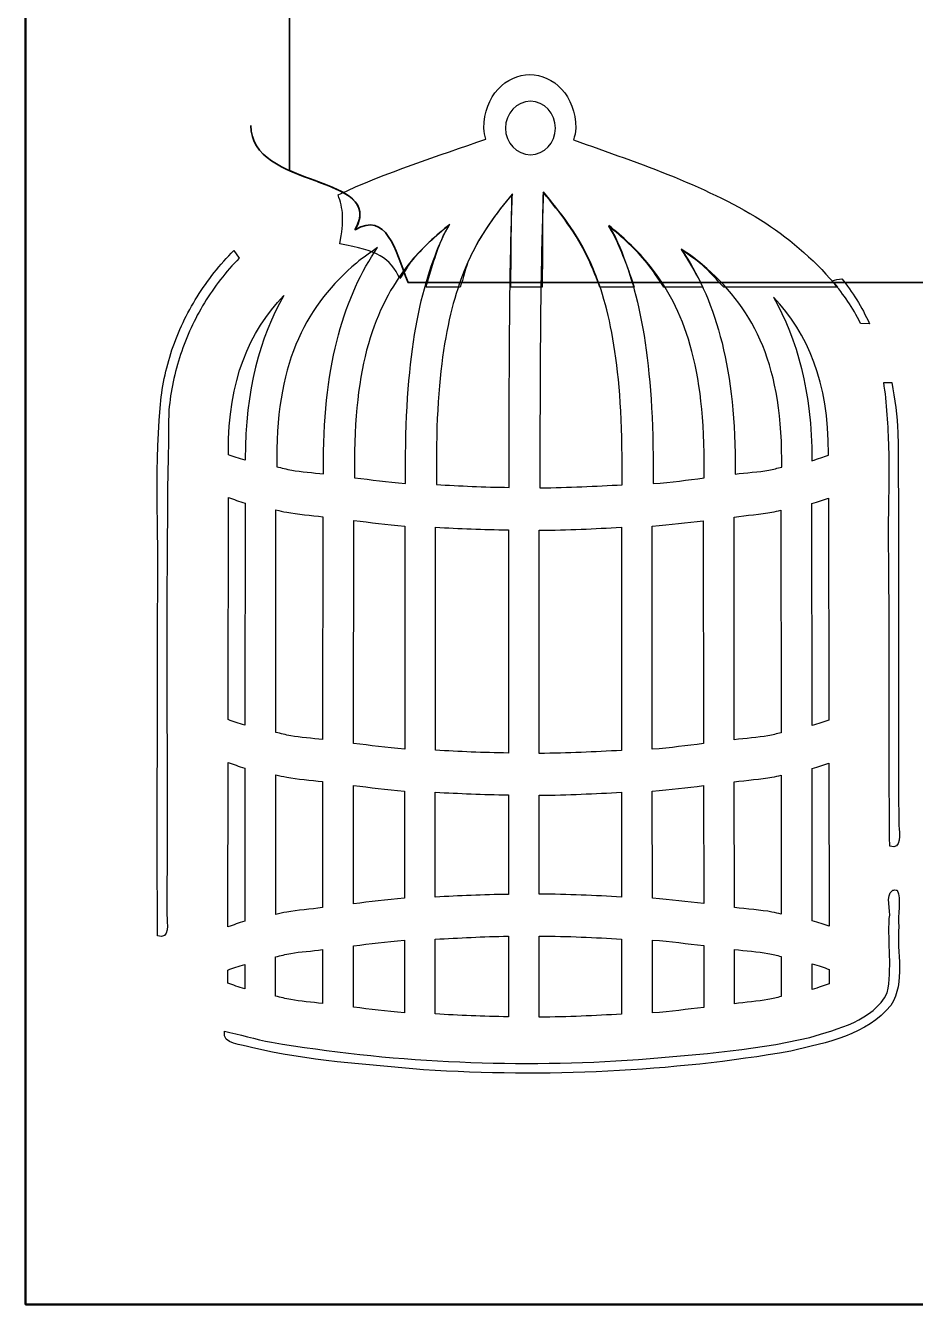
# Model space of a CAD drawing. Header units: millimetres. Extents: x -105 to 761, y -148 to 199.
# Drawn here: x 320 to 369, y -2.5 to 68 of the extents above; entities that cross this region are included whole.
import ezdxf

# ---------------------------------------------------------------- set-up
doc = ezdxf.new("R2010")
doc.units = ezdxf.units.MM
doc.header["$MEASUREMENT"] = 0
doc.layers.add('Capa 1', color=7, linetype='Continuous')

msp = doc.modelspace()

# ---------------------------------------------------------------- linework, layer by layer
at = {"layer": 'Capa 1', "color": 136, "lineweight": 50}
msp.add_open_spline([(319.9888, 198.5226), (319.9888, 198.5226), (470.6529, 198.5226), (470.6529, 198.5226), (470.6529, 198.5226), (470.6529, 198.5226), (470.6529, -2.5342), (470.6529, -2.5342), (470.6529, -2.5342), (470.6529, -2.5342), (319.9888, -2.5342), (319.9888, -2.5342), (319.9888, -2.5342), (319.9888, -2.5342), (319.9888, 198.5226), (319.9888, 198.5226)], degree=3, knots=[0, 0, 0, 0, 0.2, 0.2, 0.2, 0.2, 0.4, 0.4, 0.4, 0.4, 0.6, 0.6, 0.6, 0.6, 1, 1, 1, 1], dxfattribs=at)
at = {"layer": 'Capa 1', "color": 7, "lineweight": 35}
msp.add_open_spline([(341.0883, 183.2727), (340.3473, 181.3624), (339.8817, 179.3547), (338.1566, 180.3512), (338.1566, 180.3512), (339.2964, 178.3765), (336.6043, 178.023), (334.53, 177.088), (334.53, 177.088), (334.53, 177.088), (334.5303, 59.9769), (334.5303, 59.9769), (334.5303, 59.9769), (336.6044, 59.042), (339.296, 58.6881), (338.1566, 56.7136), (338.1566, 56.7136), (339.8782, 57.7078), (340.3403, 55.7096), (341.0776, 53.8032), (341.0776, 53.8032), (341.0776, 53.8032), (424.9611, 53.8033), (424.9611, 53.8033), (424.9611, 53.8033), (425.7163, 55.7305), (426.1746, 57.7864), (427.9173, 56.7796), (427.9173, 56.7796), (426.7779, 58.7542), (429.4696, 59.1083), (431.5439, 60.0428), (431.5439, 60.0428), (431.5439, 60.0428), (431.544, 177.088), (431.544, 177.088), (431.544, 177.088), (429.4696, 178.023), (426.7778, 178.3765), (427.9173, 180.3512), (427.9173, 180.3512), (426.1926, 179.3546), (425.7266, 181.3624), (424.9858, 183.2726), (424.9858, 183.2726), (424.9858, 183.2726), (341.0883, 183.2727), (341.0883, 183.2727)], degree=3, knots=[0, 0, 0, 0, 0.0769231, 0.0769231, 0.0769231, 0.0769231, 0.1538462, 0.1538462, 0.1538462, 0.1538462, 0.2307692, 0.2307692, 0.2307692, 0.2307692, 0.3076923, 0.3076923, 0.3076923, 0.3076923, 0.3846154, 0.3846154, 0.3846154, 0.3846154, 0.4615385, 0.4615385, 0.4615385, 0.4615385, 0.5384615, 0.5384615, 0.5384615, 0.5384615, 0.6153846, 0.6153846, 0.6153846, 0.6153846, 0.6923077, 0.6923077, 0.6923077, 0.6923077, 0.7692308, 0.7692308, 0.7692308, 0.7692308, 0.8461538, 0.8461538, 0.8461538, 0.8461538, 1, 1, 1, 1], dxfattribs=at)
at = {"layer": 'Capa 1', "color": 136}
for points, knots in [([(347.7875, 65.2701), (346.4965, 65.2701), (345.2509, 64.0987), (345.2509, 62.3154), (345.2509, 62.3154), (345.2511, 62.0921), (345.325, 61.9115), (345.3638, 61.709), (345.3638, 61.709), (342.7286, 60.7731), (339.8711, 59.8915), (337.2146, 58.6338), (337.2146, 58.6338), (337.5005, 57.9178), (337.5603, 57.1902), (337.3099, 55.9375), (337.3099, 55.9375), (339.3666, 55.5714), (340.0827, 55.1664), (340.6225, 54.0181), (340.6225, 54.0181), (340.7533, 54.192), (341.1023, 54.7991), (341.2293, 54.9512), (341.2293, 54.9512), (341.8574, 55.7164), (342.5945, 56.3612), (343.3565, 56.9796), (343.3565, 56.9796), (343.2366, 56.7521), (343.106, 56.5634), (342.9931, 56.3182), (342.9931, 56.3182), (342.6476, 55.5746), (342.3405, 54.4767), (342.0653, 53.5408), (342.0653, 53.5408), (342.0653, 53.5408), (343.9493, 53.5408), (343.9493, 53.5408), (343.9493, 53.5408), (344.1152, 53.998), (344.2561, 54.6933), (344.436, 55.0834), (344.436, 55.0834), (345.1031, 56.5176), (345.9247, 57.6026), (346.8067, 58.6663), (346.8067, 58.6663), (346.7608, 57.3717), (346.7679, 55.6504), (346.7361, 53.5408), (346.7361, 53.5408), (346.7361, 53.5408), (348.465, 53.5408), (348.465, 53.5408), (348.465, 53.5408), (348.5003, 55.7347), (348.4683, 57.4435), (348.5141, 58.7767), (348.5141, 58.7767), (349.4564, 57.6527), (350.3486, 56.5316), (351.0506, 55.0171), (351.0506, 55.0171), (351.2237, 54.646), (351.4986, 53.9722), (351.6538, 53.5408), (351.6538, 53.5408), (351.6538, 53.5408), (353.5378, 53.5408), (353.5378, 53.5408), (353.5378, 53.5408), (353.2696, 54.4496), (352.8321, 55.5262), (352.4935, 56.2518), (352.4935, 56.2518), (352.3774, 56.5031), (352.243, 56.6921), (352.1195, 56.9246), (352.1195, 56.9246), (352.8886, 56.3027), (353.6153, 55.6444), (354.2468, 54.8739), (354.2468, 54.8739), (354.5221, 54.5409), (354.9276, 53.9136), (355.1781, 53.5408), (355.1781, 53.5408), (355.1781, 53.5408), (357.3304, 53.5408), (357.3304, 53.5408), (357.3304, 53.5408), (357.0093, 54.1942), (356.4975, 55.0732), (356.1236, 55.6236), (356.1236, 55.6236), (356.5116, 55.3456), (356.9243, 55.081), (357.2806, 54.7748), (357.2806, 54.7748), (357.6372, 54.4675), (358.1626, 53.8762), (358.4872, 53.5408), (358.4872, 53.5408), (358.4872, 53.5408), (364.742, 53.5408), (364.742, 53.5408), (364.742, 53.5408), (363.6907, 54.8433), (362.1878, 56.1682), (360.7979, 57.0678), (360.7979, 57.0678), (357.7042, 59.0688), (353.9257, 60.3441), (350.2004, 61.6649), (350.2004, 61.6649), (350.2466, 61.8823), (350.3238, 62.0734), (350.3238, 62.3154), (350.3238, 62.3154), (350.3239, 64.0987), (349.0786, 65.2699), (347.7875, 65.2701)], [0, 0, 0, 0, 0.03125, 0.03125, 0.03125, 0.03125, 0.0625, 0.0625, 0.0625, 0.0625, 0.09375, 0.09375, 0.09375, 0.09375, 0.125, 0.125, 0.125, 0.125, 0.15625, 0.15625, 0.15625, 0.15625, 0.1875, 0.1875, 0.1875, 0.1875, 0.21875, 0.21875, 0.21875, 0.21875, 0.25, 0.25, 0.25, 0.25, 0.28125, 0.28125, 0.28125, 0.28125, 0.3125, 0.3125, 0.3125, 0.3125, 0.34375, 0.34375, 0.34375, 0.34375, 0.375, 0.375, 0.375, 0.375, 0.40625, 0.40625, 0.40625, 0.40625, 0.4375, 0.4375, 0.4375, 0.4375, 0.46875, 0.46875, 0.46875, 0.46875, 0.5, 0.5, 0.5, 0.5, 0.53125, 0.53125, 0.53125, 0.53125, 0.5625, 0.5625, 0.5625, 0.5625, 0.59375, 0.59375, 0.59375, 0.59375, 0.625, 0.625, 0.625, 0.625, 0.65625, 0.65625, 0.65625, 0.65625, 0.6875, 0.6875, 0.6875, 0.6875, 0.71875, 0.71875, 0.71875, 0.71875, 0.75, 0.75, 0.75, 0.75, 0.78125, 0.78125, 0.78125, 0.78125, 0.8125, 0.8125, 0.8125, 0.8125, 0.84375, 0.84375, 0.84375, 0.84375, 0.875, 0.875, 0.875, 0.875, 0.90625, 0.90625, 0.90625, 0.90625, 0.9375, 0.9375, 0.9375, 0.9375, 1, 1, 1, 1]), ([(347.8193, 63.7925), (348.5813, 63.7925), (349.1985, 63.1282), (349.1985, 62.3154), (349.1985, 62.3154), (349.1988, 61.5023), (348.5812, 60.8492), (347.8192, 60.8492), (347.8192, 60.8492), (347.0608, 60.8493), (346.4433, 61.5022), (346.4433, 62.3154), (346.4433, 62.3154), (346.4433, 63.1283), (347.0607, 63.7925), (347.8193, 63.7925)], [0, 0, 0, 0, 0.2, 0.2, 0.2, 0.2, 0.4, 0.4, 0.4, 0.4, 0.6, 0.6, 0.6, 0.6, 1, 1, 1, 1])]:
    msp.add_open_spline(points, degree=3, knots=knots, dxfattribs=at)
at = {"layer": 'Capa 1', "color": 7, "lineweight": 35}
msp.add_open_spline([(332.4066, 62.4651), (332.4066, 58.9351), (339.9275, 59.793), (338.153, 56.7193)], degree=3, dxfattribs=at)
at = {"layer": 'Capa 1', "color": 7}
for points, knots in [([(346.8243, 58.6925), (346.7259, 55.9849), (346.6479, 52.7918), (346.6479, 43.6884), (346.6479, 43.6884), (346.6479, 43.6884), (346.6481, 42.5087), (346.6481, 42.5087), (346.6481, 42.5087), (345.2475, 42.5254), (343.9315, 42.5933), (342.6333, 42.6632), (342.6333, 42.6632), (342.6333, 42.6632), (342.6333, 43.7548), (342.6333, 43.7548), (342.6333, 43.7548), (342.6333, 49.5858), (343.4023, 52.8451), (344.4536, 55.1096), (344.4536, 55.1096), (345.1205, 56.5437), (345.9423, 57.6291), (346.8243, 58.6925)], [0, 0, 0, 0, 0.1428571, 0.1428571, 0.1428571, 0.1428571, 0.2857143, 0.2857143, 0.2857143, 0.2857143, 0.4285714, 0.4285714, 0.4285714, 0.4285714, 0.5714286, 0.5714286, 0.5714286, 0.5714286, 0.7142857, 0.7142857, 0.7142857, 0.7142857, 1, 1, 1, 1]), ([(348.5321, 58.8028), (349.4703, 57.6792), (350.3662, 56.5577), (351.0682, 55.0436), (351.0682, 55.0436), (352.1198, 52.7791), (352.8745, 49.5194), (352.8745, 43.6884), (352.8745, 43.6884), (352.8745, 43.6884), (352.8747, 42.6524), (352.8747, 42.6524), (352.8747, 42.6524), (351.4034, 42.5747), (349.9429, 42.4953), (348.3448, 42.4868), (348.3448, 42.4868), (348.3448, 42.4868), (348.3451, 43.6884), (348.3451, 43.6884), (348.3451, 43.6884), (348.3451, 52.995), (348.433, 56.0797), (348.5321, 58.8028)], [0, 0, 0, 0, 0.1428571, 0.1428571, 0.1428571, 0.1428571, 0.2857143, 0.2857143, 0.2857143, 0.2857143, 0.4285714, 0.4285714, 0.4285714, 0.4285714, 0.5714286, 0.5714286, 0.5714286, 0.5714286, 0.7142857, 0.7142857, 0.7142857, 0.7142857, 1, 1, 1, 1]), ([(343.3743, 57.0057), (343.2544, 56.7786), (343.1236, 56.5898), (343.0073, 56.3443), (343.0073, 56.3443), (341.7586, 53.6506), (340.9365, 49.8627), (340.9365, 43.7547), (340.9365, 43.7547), (340.9365, 43.7547), (340.9367, 42.7292), (340.9367, 42.7292), (340.9367, 42.7292), (339.8925, 42.8051), (339.0632, 42.9306), (338.1248, 43.0379), (338.1248, 43.0379), (338.1248, 43.0379), (338.1252, 43.9752), (338.1252, 43.9752), (338.1252, 43.9752), (338.1252, 49.6437), (339.3807, 52.7082), (341.2434, 54.9773), (341.2434, 54.9773), (341.8749, 55.7429), (342.6086, 56.3877), (343.3743, 57.0057)], [0, 0, 0, 0, 0.125, 0.125, 0.125, 0.125, 0.25, 0.25, 0.25, 0.25, 0.375, 0.375, 0.375, 0.375, 0.5, 0.5, 0.5, 0.5, 0.625, 0.625, 0.625, 0.625, 0.75, 0.75, 0.75, 0.75, 1, 1, 1, 1]), ([(352.1373, 56.9508), (352.9064, 56.3288), (353.6329, 55.6708), (354.2644, 54.9), (354.2644, 54.9), (356.1306, 52.6314), (357.3971, 49.5664), (357.3971, 43.8979), (357.3971, 43.8979), (357.3971, 43.8979), (357.3974, 43.027), (357.3974, 43.027), (357.3974, 43.027), (356.4553, 42.9211), (355.6297, 42.793), (354.5854, 42.7182), (354.5854, 42.7182), (354.5854, 42.7182), (354.5856, 43.6884), (354.5856, 43.6884), (354.5856, 43.6884), (354.5856, 49.7964), (353.7635, 53.5845), (352.5111, 56.2783), (352.5111, 56.2783), (352.3948, 56.5295), (352.2606, 56.7186), (352.1373, 56.9508)], [0, 0, 0, 0, 0.125, 0.125, 0.125, 0.125, 0.25, 0.25, 0.25, 0.25, 0.375, 0.375, 0.375, 0.375, 0.5, 0.5, 0.5, 0.5, 0.625, 0.625, 0.625, 0.625, 0.75, 0.75, 0.75, 0.75, 1, 1, 1, 1]), ([(339.3916, 55.727), (337.6101, 53.1172), (336.4173, 49.4316), (336.4173, 43.9752), (336.4173, 43.9752), (336.4173, 43.9752), (336.4174, 43.2475), (336.4174, 43.2475), (336.4174, 43.2475), (335.8638, 43.3275), (335.1615, 43.3663), (334.6641, 43.4569), (334.6641, 43.4569), (334.3573, 43.5124), (334.1208, 43.5847), (333.835, 43.6443), (333.835, 43.6443), (333.835, 43.6443), (333.8354, 44.1294), (333.8354, 44.1294), (333.8354, 44.1294), (333.8354, 49.625), (335.5566, 52.5875), (338.2236, 54.8781), (338.2236, 54.8781), (338.5872, 55.1886), (338.9962, 55.4458), (339.3916, 55.727)], [0, 0, 0, 0, 0.125, 0.125, 0.125, 0.125, 0.25, 0.25, 0.25, 0.25, 0.375, 0.375, 0.375, 0.375, 0.5, 0.5, 0.5, 0.5, 0.625, 0.625, 0.625, 0.625, 0.75, 0.75, 0.75, 0.75, 1, 1, 1, 1]), ([(331.4716, 55.5668), (330.706, 54.7952), (330.025, 53.9394), (329.45, 53.019), (329.45, 53.019), (328.8752, 52.0987), (328.4058, 51.1136), (328.0601, 50.0839), (328.0601, 50.0839), (327.7144, 49.0545), (327.4886, 47.9803), (327.411, 46.8814), (327.411, 46.8814), (327.0726, 43.197), (327.3651, 39.4924), (327.2628, 35.7999), (327.2628, 35.7999), (327.2734, 29.8034), (327.2205, 23.7483), (327.2663, 17.7885), (327.2663, 17.7885), (327.9684, 17.5264), (327.7884, 18.542), (327.7743, 18.9241), (327.7743, 18.9241), (327.8346, 28.2039), (327.6896, 37.4925), (327.8943, 46.7713), (327.8943, 46.7713), (327.9862, 47.8181), (328.2047, 48.8492), (328.5328, 49.8412), (328.5328, 49.8412), (328.8609, 50.8335), (329.3019, 51.7867), (329.8451, 52.6779), (329.8451, 52.6779), (330.3885, 53.5694), (331.0305, 54.398), (331.7642, 55.1417), (331.7642, 55.1417), (331.7642, 55.1417), (331.4716, 55.5668), (331.4716, 55.5668)], [0, 0, 0, 0, 0.0833333, 0.0833333, 0.0833333, 0.0833333, 0.1666667, 0.1666667, 0.1666667, 0.1666667, 0.25, 0.25, 0.25, 0.25, 0.3333333, 0.3333333, 0.3333333, 0.3333333, 0.4166667, 0.4166667, 0.4166667, 0.4166667, 0.5, 0.5, 0.5, 0.5, 0.5833333, 0.5833333, 0.5833333, 0.5833333, 0.6666667, 0.6666667, 0.6666667, 0.6666667, 0.75, 0.75, 0.75, 0.75, 0.8333333, 0.8333333, 0.8333333, 0.8333333, 1, 1, 1, 1]), ([(356.1378, 55.6497), (356.5295, 55.3717), (356.9385, 55.1071), (357.2948, 54.8009), (357.2948, 54.8009), (359.9656, 52.5103), (361.6727, 49.559), (361.6727, 44.0634), (361.6727, 44.0634), (361.6727, 44.0634), (361.673, 43.6224), (361.673, 43.6224), (361.673, 43.6224), (361.4226, 43.5699), (361.2247, 43.5056), (360.9566, 43.4569), (360.9566, 43.4569), (360.4312, 43.3614), (359.6901, 43.3201), (359.1045, 43.2365), (359.1045, 43.2365), (359.1045, 43.2365), (359.1048, 43.8979), (359.1048, 43.8979), (359.1048, 43.8979), (359.1048, 49.3399), (357.9121, 53.0412), (356.1378, 55.6497)], [0, 0, 0, 0, 0.125, 0.125, 0.125, 0.125, 0.25, 0.25, 0.25, 0.25, 0.375, 0.375, 0.375, 0.375, 0.5, 0.5, 0.5, 0.5, 0.625, 0.625, 0.625, 0.625, 0.75, 0.75, 0.75, 0.75, 1, 1, 1, 1]), ([(366.5129, 51.5317), (366.0862, 52.4691), (365.5604, 53.3033), (364.9923, 54.0089), (364.9923, 54.0089), (364.8198, 53.9638), (364.6078, 53.9726), (364.4596, 53.8985), (364.4596, 53.8985), (364.4596, 53.8985), (364.4598, 53.8985), (364.4598, 53.8985), (364.4598, 53.8985), (365.1337, 53.0508), (365.5709, 52.4958), (366.019, 51.5359), (366.019, 51.5359), (366.019, 51.5359), (366.5129, 51.5317), (366.5129, 51.5317)], [0, 0, 0, 0, 0.1666667, 0.1666667, 0.1666667, 0.1666667, 0.3333333, 0.3333333, 0.3333333, 0.3333333, 0.5, 0.5, 0.5, 0.5, 0.6666667, 0.6666667, 0.6666667, 0.6666667, 1, 1, 1, 1]), ([(334.2231, 53.0875), (332.3042, 51.0653), (331.168, 48.4452), (331.168, 44.4444), (331.168, 44.4444), (331.168, 44.4444), (331.1684, 44.3121), (331.1684, 44.3121), (331.1684, 44.3121), (331.447, 44.2084), (331.7466, 44.1032), (332.0958, 44.0034), (332.0958, 44.0034), (332.0958, 44.0034), (332.0959, 44.0916), (332.0959, 44.0916), (332.0959, 44.0916), (332.0959, 47.8621), (332.9143, 50.7894), (334.2231, 53.0875)], [0, 0, 0, 0, 0.1666667, 0.1666667, 0.1666667, 0.1666667, 0.3333333, 0.3333333, 0.3333333, 0.3333333, 0.5, 0.5, 0.5, 0.5, 0.6666667, 0.6666667, 0.6666667, 0.6666667, 1, 1, 1, 1]), ([(361.2213, 52.988), (363.1299, 50.9687), (364.2515, 48.3574), (364.2515, 44.3671), (364.2515, 44.3671), (364.2515, 44.3671), (364.2519, 44.2899), (364.2519, 44.2899), (364.2519, 44.2899), (363.9697, 44.1866), (363.6906, 44.0807), (363.3378, 43.9812), (363.3378, 43.9812), (363.3378, 43.9812), (363.3379, 44.0253), (363.3379, 44.0253), (363.3379, 44.0253), (363.3379, 47.7824), (362.5229, 50.6935), (361.2213, 52.988)], [0, 0, 0, 0, 0.1666667, 0.1666667, 0.1666667, 0.1666667, 0.3333333, 0.3333333, 0.3333333, 0.3333333, 0.5, 0.5, 0.5, 0.5, 0.6666667, 0.6666667, 0.6666667, 0.6666667, 1, 1, 1, 1]), ([(367.2963, 48.2826), (367.4725, 47.2391), (367.5535, 45.8033), (367.5818, 44.734), (367.5818, 44.734), (367.6456, 42.5952), (367.5112, 40.4273), (367.5818, 38.3198), (367.5818, 38.3198), (367.6067, 33.1297), (367.5677, 27.8808), (367.6276, 22.7274), (367.6276, 22.7274), (368.3262, 22.4692), (368.1568, 23.4732), (368.1215, 23.863), (368.1215, 23.863), (368.1111, 31.0836), (368.1392, 38.3082), (368.0827, 45.5285), (368.0827, 45.5285), (368.023, 46.4465), (367.9204, 47.3795), (367.744, 48.2928), (367.744, 48.2928), (367.744, 48.2928), (367.2963, 48.2826), (367.2963, 48.2826)], [0, 0, 0, 0, 0.125, 0.125, 0.125, 0.125, 0.25, 0.25, 0.25, 0.25, 0.375, 0.375, 0.375, 0.375, 0.5, 0.5, 0.5, 0.5, 0.625, 0.625, 0.625, 0.625, 0.75, 0.75, 0.75, 0.75, 1, 1, 1, 1]), ([(331.1684, 41.9528), (331.1684, 41.9528), (331.1577, 29.7047), (331.1577, 29.7047), (331.1577, 29.7047), (331.4363, 29.6002), (331.736, 29.4968), (332.0817, 29.3959), (332.0817, 29.3959), (332.0817, 29.3959), (332.0959, 41.6441), (332.0959, 41.6441), (332.0959, 41.6441), (331.7466, 41.7372), (331.4749, 41.8511), (331.1684, 41.9528)], [0, 0, 0, 0, 0.2, 0.2, 0.2, 0.2, 0.4, 0.4, 0.4, 0.4, 0.6, 0.6, 0.6, 0.6, 1, 1, 1, 1]), ([(364.2519, 41.9196), (363.9483, 41.8212), (363.68, 41.7121), (363.3378, 41.6222), (363.3378, 41.6222), (363.3378, 41.6222), (363.3486, 29.385), (363.3486, 29.385), (363.3486, 29.385), (363.6978, 29.4845), (363.9799, 29.5794), (364.2621, 29.6827), (364.2621, 29.6827), (364.2621, 29.6827), (364.2519, 41.9196), (364.2519, 41.9196)], [0, 0, 0, 0, 0.2, 0.2, 0.2, 0.2, 0.4, 0.4, 0.4, 0.4, 0.6, 0.6, 0.6, 0.6, 1, 1, 1, 1]), ([(333.7929, 41.2694), (333.7929, 41.2694), (333.7822, 28.9991), (333.7822, 28.9991), (333.7822, 28.9991), (334.0679, 28.9387), (334.3113, 28.8678), (334.6182, 28.8117), (334.6182, 28.8117), (335.1121, 28.7214), (335.8106, 28.6819), (336.3609, 28.6022), (336.3609, 28.6022), (336.3609, 28.6022), (336.3718, 40.8835), (336.3718, 40.8835), (336.3718, 40.8835), (335.7404, 40.9728), (334.9569, 41.0337), (334.3889, 41.1371), (334.3889, 41.1371), (334.1703, 41.1767), (334.0008, 41.2274), (333.7929, 41.2694)], [0, 0, 0, 0, 0.1428571, 0.1428571, 0.1428571, 0.1428571, 0.2857143, 0.2857143, 0.2857143, 0.2857143, 0.4285714, 0.4285714, 0.4285714, 0.4285714, 0.5714286, 0.5714286, 0.5714286, 0.5714286, 0.7142857, 0.7142857, 0.7142857, 0.7142857, 1, 1, 1, 1]), ([(361.6269, 41.2472), (361.4543, 41.2123), (361.3129, 41.1699), (361.133, 41.1371), (361.133, 41.1371), (360.5371, 41.0284), (359.7254, 40.9653), (359.0587, 40.8725), (359.0587, 40.8725), (359.0587, 40.8725), (359.0588, 28.5913), (359.0588, 28.5913), (359.0588, 28.5913), (359.6446, 28.6745), (360.3886, 28.7168), (360.9107, 28.8117), (360.9107, 28.8117), (361.186, 28.8615), (361.3835, 28.9243), (361.641, 28.9772), (361.641, 28.9772), (361.641, 28.9772), (361.6269, 41.2472), (361.6269, 41.2472)], [0, 0, 0, 0, 0.1428571, 0.1428571, 0.1428571, 0.1428571, 0.2857143, 0.2857143, 0.2857143, 0.2857143, 0.4285714, 0.4285714, 0.4285714, 0.4285714, 0.5714286, 0.5714286, 0.5714286, 0.5714286, 0.7142857, 0.7142857, 0.7142857, 0.7142857, 1, 1, 1, 1]), ([(338.0792, 40.6848), (338.0792, 40.6848), (338.0684, 28.393), (338.0684, 28.393), (338.0684, 28.393), (339.0106, 28.2851), (339.8429, 28.1602), (340.8906, 28.0843), (340.8906, 28.0843), (340.8906, 28.0843), (340.8906, 40.3762), (340.8906, 40.3762), (340.8906, 40.3762), (339.8572, 40.4503), (339.0208, 40.5797), (338.079, 40.6848), (338.079, 40.6848), (338.079, 40.6848), (338.0792, 40.6848), (338.0792, 40.6848)], [0, 0, 0, 0, 0.1666667, 0.1666667, 0.1666667, 0.1666667, 0.3333333, 0.3333333, 0.3333333, 0.3333333, 0.5, 0.5, 0.5, 0.5, 0.6666667, 0.6666667, 0.6666667, 0.6666667, 1, 1, 1, 1]), ([(342.5912, 40.3102), (342.5912, 40.3102), (342.5912, 28.018), (342.5912, 28.018), (342.5912, 28.018), (343.8894, 27.9481), (345.2015, 27.88), (346.6021, 27.8638), (346.6021, 27.8638), (346.6021, 27.8638), (346.6021, 40.167), (346.6021, 40.167), (346.6021, 40.167), (345.2051, 40.1829), (343.8892, 40.2414), (342.5912, 40.3102)], [0, 0, 0, 0, 0.2, 0.2, 0.2, 0.2, 0.4, 0.4, 0.4, 0.4, 0.6, 0.6, 0.6, 0.6, 1, 1, 1, 1]), ([(352.8322, 40.3102), (351.3578, 40.2337), (349.897, 40.1535), (348.2989, 40.1447), (348.2989, 40.1447), (348.2989, 40.1447), (348.2991, 27.8417), (348.2991, 27.8417), (348.2991, 27.8417), (349.8973, 27.8505), (351.3611, 27.9294), (352.8321, 28.007), (352.8321, 28.007), (352.8321, 28.007), (352.8322, 40.3102), (352.8322, 40.3102)], [0, 0, 0, 0, 0.2, 0.2, 0.2, 0.2, 0.4, 0.4, 0.4, 0.4, 0.6, 0.6, 0.6, 0.6, 1, 1, 1, 1]), ([(357.3514, 40.6739), (356.4128, 40.5702), (355.5732, 40.4488), (354.5396, 40.3761), (354.5396, 40.3761), (354.5396, 40.3761), (354.5396, 28.0731), (354.5396, 28.0731), (354.5396, 28.0731), (355.5841, 28.1479), (356.4234, 28.2759), (357.3618, 28.3817), (357.3618, 28.3817), (357.3618, 28.3817), (357.3514, 40.6739), (357.3514, 40.6739)], [0, 0, 0, 0, 0.2, 0.2, 0.2, 0.2, 0.4, 0.4, 0.4, 0.4, 0.6, 0.6, 0.6, 0.6, 1, 1, 1, 1]), ([(331.1577, 27.3457), (331.1577, 27.3457), (331.1469, 18.2834), (331.1469, 18.2834), (331.1469, 18.2834), (331.4541, 18.3865), (331.7184, 18.4979), (332.0712, 18.5921), (332.0712, 18.5921), (332.0712, 18.5921), (332.0713, 27.0369), (332.0713, 27.0369), (332.0713, 27.0369), (331.722, 27.1301), (331.4644, 27.2436), (331.1575, 27.3456), (331.1575, 27.3456), (331.1575, 27.3456), (331.1577, 27.3457), (331.1577, 27.3457)], [0, 0, 0, 0, 0.1666667, 0.1666667, 0.1666667, 0.1666667, 0.3333333, 0.3333333, 0.3333333, 0.3333333, 0.5, 0.5, 0.5, 0.5, 0.6666667, 0.6666667, 0.6666667, 0.6666667, 1, 1, 1, 1]), ([(364.2729, 27.3124), (363.9729, 27.2133), (363.7047, 27.1057), (363.359, 27.0147), (363.359, 27.0147), (363.359, 27.0147), (363.3593, 18.6144), (363.3593, 18.6144), (363.3593, 18.6144), (363.7086, 18.5227), (363.9799, 18.4164), (364.2868, 18.3166), (364.2868, 18.3166), (364.2868, 18.3166), (364.2729, 27.3124), (364.2729, 27.3124)], [0, 0, 0, 0, 0.2, 0.2, 0.2, 0.2, 0.4, 0.4, 0.4, 0.4, 0.6, 0.6, 0.6, 0.6, 1, 1, 1, 1]), ([(333.7822, 26.662), (333.7822, 26.662), (333.7822, 18.9672), (333.7822, 18.9672), (333.7822, 18.9672), (333.9941, 19.0098), (334.1631, 19.0585), (334.3889, 19.0994), (334.3889, 19.0994), (334.9502, 19.2018), (335.7224, 19.2529), (336.3503, 19.3418), (336.3503, 19.3418), (336.3503, 19.3418), (336.3611, 26.2873), (336.3611, 26.2873), (336.3611, 26.2873), (335.7297, 26.3765), (334.9534, 26.4266), (334.3889, 26.5296), (334.3889, 26.5296), (334.1632, 26.5706), (333.9938, 26.6192), (333.7821, 26.6619), (333.7821, 26.6619), (333.7821, 26.6619), (333.7822, 26.662), (333.7822, 26.662)], [0, 0, 0, 0, 0.125, 0.125, 0.125, 0.125, 0.25, 0.25, 0.25, 0.25, 0.375, 0.375, 0.375, 0.375, 0.5, 0.5, 0.5, 0.5, 0.625, 0.625, 0.625, 0.625, 0.75, 0.75, 0.75, 0.75, 1, 1, 1, 1]), ([(361.6516, 26.64), (361.4718, 26.6044), (361.32, 26.5638), (361.133, 26.5296), (361.133, 26.5296), (360.5403, 26.4217), (359.7254, 26.3687), (359.0587, 26.2763), (359.0587, 26.2763), (359.0587, 26.2763), (359.0695, 19.3531), (359.0695, 19.3531), (359.0695, 19.3531), (359.7327, 19.2603), (360.5403, 19.207), (361.133, 19.0994), (361.133, 19.0994), (361.3202, 19.0649), (361.4716, 19.0246), (361.6516, 18.989), (361.6516, 18.989), (361.6516, 18.989), (361.6516, 26.64), (361.6516, 26.64)], [0, 0, 0, 0, 0.1428571, 0.1428571, 0.1428571, 0.1428571, 0.2857143, 0.2857143, 0.2857143, 0.2857143, 0.4285714, 0.4285714, 0.4285714, 0.4285714, 0.5714286, 0.5714286, 0.5714286, 0.5714286, 0.7142857, 0.7142857, 0.7142857, 0.7142857, 1, 1, 1, 1]), ([(338.0581, 26.0778), (338.0581, 26.0778), (338.0581, 19.5514), (338.0581, 19.5514), (338.0581, 19.5514), (338.9999, 19.6568), (339.8429, 19.7856), (340.88, 19.86), (340.88, 19.86), (340.88, 19.86), (340.8803, 25.7691), (340.8803, 25.7691), (340.8803, 25.7691), (339.8429, 25.8435), (338.9997, 25.9719), (338.0581, 26.0778)], [0, 0, 0, 0, 0.2, 0.2, 0.2, 0.2, 0.4, 0.4, 0.4, 0.4, 0.6, 0.6, 0.6, 0.6, 1, 1, 1, 1]), ([(342.5769, 25.7031), (342.5769, 25.7031), (342.5769, 19.9264), (342.5769, 19.9264), (342.5769, 19.9264), (343.8823, 19.9952), (345.2015, 20.053), (346.6021, 20.0695), (346.6021, 20.0695), (346.6021, 20.0695), (346.6021, 25.5595), (346.6021, 25.5595), (346.6021, 25.5595), (345.2019, 25.5757), (343.8822, 25.6339), (342.5769, 25.7031)], [0, 0, 0, 0, 0.2, 0.2, 0.2, 0.2, 0.4, 0.4, 0.4, 0.4, 0.6, 0.6, 0.6, 0.6, 1, 1, 1, 1]), ([(352.8429, 25.7031), (351.3646, 25.6262), (349.9005, 25.5461), (348.2989, 25.5376), (348.2989, 25.5376), (348.2989, 25.5376), (348.2991, 20.0915), (348.2991, 20.0915), (348.2991, 20.0915), (349.9009, 20.083), (351.3646, 20.0025), (352.8427, 19.9263), (352.8427, 19.9263), (352.8427, 19.9263), (352.8429, 25.7031), (352.8429, 25.7031)], [0, 0, 0, 0, 0.2, 0.2, 0.2, 0.2, 0.4, 0.4, 0.4, 0.4, 0.6, 0.6, 0.6, 0.6, 1, 1, 1, 1]), ([(357.3621, 26.0668), (356.4235, 25.9628), (355.5732, 25.8417), (354.5396, 25.769), (354.5396, 25.769), (354.5396, 25.769), (354.5503, 19.86), (354.5503, 19.86), (354.5503, 19.86), (355.5841, 19.787), (356.434, 19.666), (357.3723, 19.5623), (357.3723, 19.5623), (357.3723, 19.5623), (357.3621, 26.0668), (357.3621, 26.0668)], [0, 0, 0, 0, 0.2, 0.2, 0.2, 0.2, 0.4, 0.4, 0.4, 0.4, 0.6, 0.6, 0.6, 0.6, 1, 1, 1, 1]), ([(367.79, 20.302), (367.3419, 19.9775), (367.7228, 19.2186), (367.6029, 18.7329), (367.6029, 18.7329), (367.5186, 17.3769), (367.7687, 15.9749), (367.4936, 14.6467), (367.4936, 14.6467), (366.7069, 13.092), (364.7701, 12.6736), (363.2179, 12.1867), (363.2179, 12.1867), (359.9196, 11.4075), (356.5151, 11.1954), (353.1496, 10.9259), (353.1496, 10.9259), (346.6021, 10.5125), (340.0016, 10.8324), (333.5387, 11.92), (333.5387, 11.92), (332.6781, 12.0851), (331.7501, 12.3525), (330.9493, 12.53), (330.9493, 12.53), (330.7941, 11.7402), (331.9477, 11.8399), (332.4345, 11.6262), (332.4345, 11.6262), (335.5463, 10.8886), (338.7528, 10.6945), (341.9278, 10.4024), (341.9278, 10.4024), (348.6872, 9.9728), (355.5097, 10.2754), (362.1807, 11.4247), (362.1807, 11.4247), (364.1388, 11.9003), (366.3859, 12.3328), (367.6911, 13.952), (367.6911, 13.952), (368.5167, 15.2481), (367.9839, 16.8628), (368.1321, 18.3018), (368.1321, 18.3018), (368.0512, 18.9284), (368.2909, 19.8145), (368.0333, 20.302), (368.0333, 20.302), (367.9559, 20.3183), (367.8675, 20.3218), (367.7899, 20.302), (367.7899, 20.302), (367.7899, 20.302), (367.79, 20.302), (367.79, 20.302)], [0, 0, 0, 0, 0.0666667, 0.0666667, 0.0666667, 0.0666667, 0.1333333, 0.1333333, 0.1333333, 0.1333333, 0.2, 0.2, 0.2, 0.2, 0.2666667, 0.2666667, 0.2666667, 0.2666667, 0.3333333, 0.3333333, 0.3333333, 0.3333333, 0.4, 0.4, 0.4, 0.4, 0.4666667, 0.4666667, 0.4666667, 0.4666667, 0.5333333, 0.5333333, 0.5333333, 0.5333333, 0.6, 0.6, 0.6, 0.6, 0.6666667, 0.6666667, 0.6666667, 0.6666667, 0.7333333, 0.7333333, 0.7333333, 0.7333333, 0.8, 0.8, 0.8, 0.8, 0.8666667, 0.8666667, 0.8666667, 0.8666667, 1, 1, 1, 1]), ([(346.6021, 17.7656), (345.1983, 17.749), (343.8786, 17.6699), (342.5769, 17.6001), (342.5769, 17.6001), (342.5769, 17.6001), (342.5769, 13.4769), (342.5769, 13.4769), (342.5769, 13.4769), (343.8787, 13.4066), (345.198, 13.3392), (346.6021, 13.3227), (346.6021, 13.3227), (346.6021, 13.3227), (346.6021, 17.7656), (346.6021, 17.7656)], [0, 0, 0, 0, 0.2, 0.2, 0.2, 0.2, 0.4, 0.4, 0.4, 0.4, 0.6, 0.6, 0.6, 0.6, 1, 1, 1, 1]), ([(348.2991, 17.7765), (348.2991, 17.7765), (348.2991, 13.3005), (348.2991, 13.3005), (348.2991, 13.3005), (349.9009, 13.3093), (351.3681, 13.3879), (352.8427, 13.4659), (352.8427, 13.4659), (352.8427, 13.4659), (352.8429, 17.611), (352.8429, 17.611), (352.8429, 17.611), (351.3681, 17.6887), (349.9005, 17.7673), (348.2991, 17.7765)], [0, 0, 0, 0, 0.2, 0.2, 0.2, 0.2, 0.4, 0.4, 0.4, 0.4, 0.6, 0.6, 0.6, 0.6, 1, 1, 1, 1]), ([(336.3504, 17.0268), (335.8039, 16.9476), (335.1121, 16.9069), (334.6182, 16.8173), (334.6182, 16.8173), (334.3045, 16.7605), (334.0608, 16.6913), (333.7715, 16.63), (333.7715, 16.63), (333.7715, 16.63), (333.7719, 14.4584), (333.7719, 14.4584), (333.7719, 14.4584), (334.0608, 14.3972), (334.3042, 14.3277), (334.6182, 14.2706), (334.6182, 14.2706), (335.1121, 14.181), (335.8035, 14.1295), (336.3503, 14.0501), (336.3503, 14.0501), (336.3503, 14.0501), (336.3504, 17.0268), (336.3504, 17.0268)], [0, 0, 0, 0, 0.1428571, 0.1428571, 0.1428571, 0.1428571, 0.2857143, 0.2857143, 0.2857143, 0.2857143, 0.4285714, 0.4285714, 0.4285714, 0.4285714, 0.5714286, 0.5714286, 0.5714286, 0.5714286, 0.7142857, 0.7142857, 0.7142857, 0.7142857, 1, 1, 1, 1]), ([(340.8803, 17.5451), (339.829, 17.4686), (339.0032, 17.3443), (338.0578, 17.2364), (338.0578, 17.2364), (338.0578, 17.2364), (338.0581, 13.8518), (338.0581, 13.8518), (338.0581, 13.8518), (339.0035, 13.7436), (339.8287, 13.6197), (340.88, 13.5431), (340.88, 13.5431), (340.88, 13.5431), (340.8803, 17.5451), (340.8803, 17.5451)], [0, 0, 0, 0, 0.2, 0.2, 0.2, 0.2, 0.4, 0.4, 0.4, 0.4, 0.6, 0.6, 0.6, 0.6, 1, 1, 1, 1]), ([(354.5503, 17.5561), (354.5503, 17.5561), (354.5503, 13.5322), (354.5503, 13.5322), (354.5503, 13.5322), (355.5944, 13.6071), (356.434, 13.7347), (357.3723, 13.8409), (357.3723, 13.8409), (357.3723, 13.8409), (357.3724, 17.2474), (357.3724, 17.2474), (357.3724, 17.2474), (356.4342, 17.3536), (355.5944, 17.4809), (354.5503, 17.5561)], [0, 0, 0, 0, 0.2, 0.2, 0.2, 0.2, 0.4, 0.4, 0.4, 0.4, 0.6, 0.6, 0.6, 0.6, 1, 1, 1, 1]), ([(359.0695, 17.0378), (359.0695, 17.0378), (359.0695, 14.0392), (359.0695, 14.0392), (359.0695, 14.0392), (359.6517, 14.1221), (360.3922, 14.176), (360.9107, 14.2706), (360.9107, 14.2706), (361.1896, 14.3214), (361.3905, 14.3824), (361.6516, 14.436), (361.6516, 14.436), (361.6516, 14.436), (361.6516, 16.6519), (361.6516, 16.6519), (361.6516, 16.6519), (361.3908, 16.7059), (361.1894, 16.7672), (360.9107, 16.8173), (360.9107, 16.8173), (360.3923, 16.9122), (359.6513, 16.9549), (359.0695, 17.0378)], [0, 0, 0, 0, 0.1428571, 0.1428571, 0.1428571, 0.1428571, 0.2857143, 0.2857143, 0.2857143, 0.2857143, 0.4285714, 0.4285714, 0.4285714, 0.4285714, 0.5714286, 0.5714286, 0.5714286, 0.5714286, 0.7142857, 0.7142857, 0.7142857, 0.7142857, 1, 1, 1, 1]), ([(363.3593, 16.2441), (363.3593, 16.2441), (363.3593, 14.8329), (363.3593, 14.8329), (363.3593, 14.8329), (363.7121, 14.9331), (364.0011, 15.0379), (364.2868, 15.1416), (364.2868, 15.1416), (364.2868, 15.1416), (364.2868, 15.9354), (364.2868, 15.9354), (364.2868, 15.9354), (364.0011, 16.0391), (363.7118, 16.1442), (363.3593, 16.2441)], [0, 0, 0, 0, 0.2, 0.2, 0.2, 0.2, 0.4, 0.4, 0.4, 0.4, 0.6, 0.6, 0.6, 0.6, 1, 1, 1, 1]), ([(332.0713, 16.2109), (331.7256, 16.1094), (331.4256, 16.0069), (331.1469, 15.9022), (331.1469, 15.9022), (331.1469, 15.9022), (331.1469, 15.1748), (331.1469, 15.1748), (331.1469, 15.1748), (331.4259, 15.07), (331.7254, 14.9677), (332.0712, 14.8661), (332.0712, 14.8661), (332.0712, 14.8661), (332.0713, 16.2109), (332.0713, 16.2109)], [0, 0, 0, 0, 0.2, 0.2, 0.2, 0.2, 0.4, 0.4, 0.4, 0.4, 0.6, 0.6, 0.6, 0.6, 1, 1, 1, 1])]:
    msp.add_open_spline(points, degree=3, knots=knots, dxfattribs=at)

doc.saveas('drawing.dxf')
